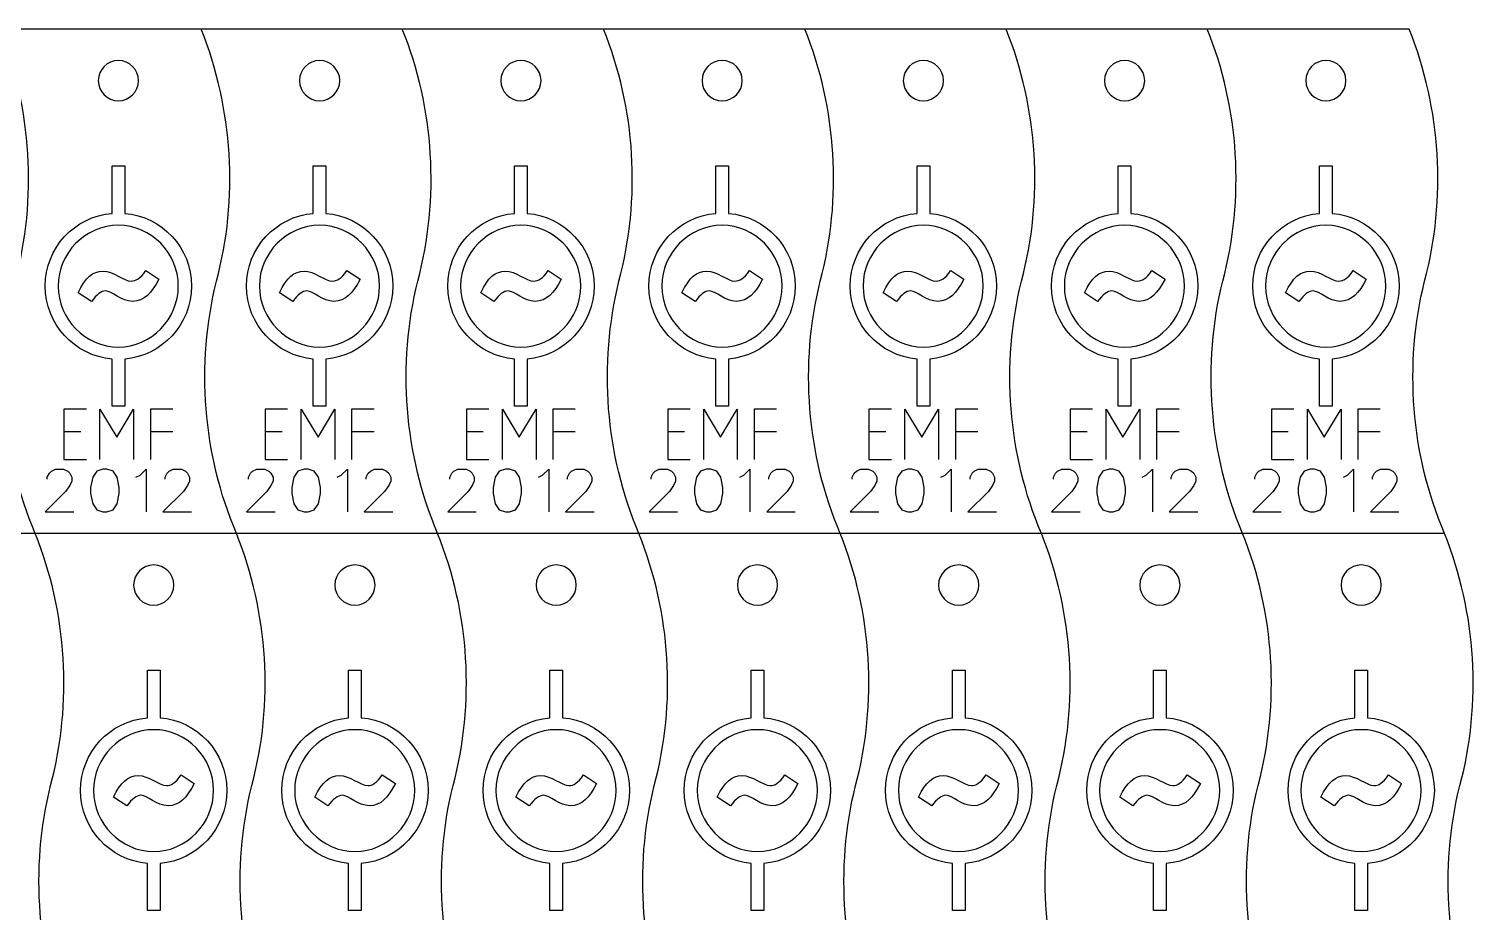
# Model space of a CAD drawing. Header units: millimetres. Extents: x -75 to 495, y -23 to 127.
# Drawn here: x 347.4 to 491.4, y 39.5 to 127.1 of the extents above; entities that cross this region are included whole.
import ezdxf

# ---------------------------------------------------------------- set-up
doc = ezdxf.new("R2010")
doc.units = ezdxf.units.MM
doc.layers.add('cut', color=7, linetype='CONTINUOUS')

msp = doc.modelspace()

# ---------------------------------------------------------------- linework, layer by layer
at = {"layer": 'cut', "color": 7}
for points in [[(484.185524, 127.06363), (-74.282029, 127.063633)], [(358.268933, 121.947522), (358.268933, 121.947522), (358.268933, 121.947522)], [(378.212195, 121.947522), (378.212195, 121.947522), (378.212195, 121.947522)], [(398.155428, 121.947522), (398.155428, 121.947522), (398.155428, 121.947522)], [(418.098661, 121.947522), (418.098661, 121.947522), (418.098661, 121.947522)], [(438.041923, 121.947522), (438.041923, 121.947522), (438.041923, 121.947522)], [(457.985156, 121.947522), (457.985156, 121.947522), (457.985156, 121.947522)], [(477.928404, 121.94752), (477.928404, 121.94752), (477.928404, 121.94752)], [(348.082258, 77.063644), (328.082258, 77.063644)], [(368.025491, 77.063644), (348.025491, 77.063644)], [(387.968752, 77.063644), (367.968753, 77.063644)], [(407.911986, 77.063644), (387.911986, 77.063644)], [(427.855219, 77.063644), (407.85522, 77.063644)], [(447.798481, 77.063644), (427.798481, 77.063644)], [(467.741714, 77.063644), (447.741715, 77.063644)], [(487.684967, 77.063643), (467.684951, 77.063643)], [(361.768384, 71.947534), (361.768384, 71.947534), (361.768384, 71.947534)], [(381.711646, 71.947534), (381.711646, 71.947534), (381.711646, 71.947534)], [(401.654879, 71.947534), (401.654879, 71.947534), (401.654879, 71.947534)], [(421.598113, 71.947534), (421.598113, 71.947534), (421.598113, 71.947534)], [(441.541374, 71.947534), (441.541374, 71.947534), (441.541374, 71.947534)], [(461.484607, 71.947534), (461.484607, 71.947534), (461.484607, 71.947534)], [(481.427841, 71.947533), (481.427841, 71.947533), (481.427841, 71.947533)]]:
    msp.add_lwpolyline(points, dxfattribs=at)
at = {"layer": 'cut', "color": 5}
for points in [[(355.647569, 113.507234), (356.903963, 113.507234), (356.903963, 108.792077)], [(355.647569, 108.792077), (355.647569, 113.507234)], [(375.59083, 113.507234), (376.847224, 113.507234), (376.847224, 108.792077)], [(375.59083, 108.792077), (375.59083, 113.507234)], [(395.534063, 113.507234), (396.790458, 113.507234), (396.790458, 108.792077)], [(395.534063, 108.792077), (395.534063, 113.507234)], [(415.477297, 113.507234), (416.733691, 113.507234), (416.733691, 108.792077)], [(415.477297, 108.792077), (415.477297, 113.507234)], [(435.420558, 113.507234), (436.676952, 113.507234), (436.676952, 108.792077)], [(435.420558, 108.792077), (435.420558, 113.507234)], [(455.363792, 113.507234), (456.620186, 113.507234), (456.620186, 108.792077)], [(455.363792, 108.792077), (455.363792, 113.507234)], [(475.307033, 113.507233), (476.563428, 113.507233), (476.563428, 108.792076)], [(475.307033, 108.792076), (475.307033, 113.507233)], [(358.986209, 103.127375), (360.280636, 102.264339)], [(378.929471, 103.127375), (380.223897, 102.264339)], [(398.872704, 103.127375), (400.167131, 102.264339)], [(418.815938, 103.127375), (420.110364, 102.264339)], [(438.759199, 103.127375), (440.053626, 102.264339)], [(458.702433, 103.127375), (459.996859, 102.264339)], [(478.645674, 103.127373), (479.940101, 102.264338)], [(350.301346, 101.589122), (350.301346, 101.589122)], [(353.602815, 100.050955), (352.289641, 100.913765)], [(370.244607, 101.589122), (370.244607, 101.589122)], [(373.546076, 100.050955), (372.232902, 100.913765)], [(390.18784, 101.589122), (390.18784, 101.589122)], [(393.48931, 100.050955), (392.176135, 100.913765)], [(410.131074, 101.589122), (410.131074, 101.589122)], [(413.432543, 100.050955), (412.119369, 100.913765)], [(430.074335, 101.589122), (430.074335, 101.589122)], [(433.375805, 100.050955), (432.06263, 100.913765)], [(450.017569, 101.589122), (450.017569, 101.589122)], [(453.319038, 100.050955), (452.005864, 100.913765)], [(469.96081, 101.589121), (469.96081, 101.589121)], [(473.26228, 100.050953), (471.949105, 100.913763)], [(356.903963, 94.348316), (356.903963, 89.683437), (355.647569, 89.683437), (355.647569, 94.348316)], [(376.847224, 94.348316), (376.847224, 89.683437), (375.59083, 89.683437), (375.59083, 94.348316)], [(396.790458, 94.348316), (396.790458, 89.683437), (395.534063, 89.683437), (395.534063, 94.348316)], [(416.733691, 94.348316), (416.733691, 89.683437), (415.477297, 89.683437), (415.477297, 94.348316)], [(436.676952, 94.348316), (436.676952, 89.683437), (435.420558, 89.683437), (435.420558, 94.348316)], [(456.620186, 94.348316), (456.620186, 89.683437), (455.363792, 89.683437), (455.363792, 94.348316)], [(476.563428, 94.348315), (476.563428, 89.683435), (475.307033, 89.683435), (475.307033, 94.348315)], [(350.883367, 89.398929), (350.883367, 84.398939)], [(353.105587, 89.398929), (350.883367, 89.398929)], [(354.445943, 89.398929), (356.112606, 86.621156)], [(354.445943, 84.398939), (354.445943, 89.398929)], [(356.112606, 86.621156), (357.779272, 89.398929)], [(357.779272, 89.398929), (357.779272, 84.398939)], [(359.445938, 89.398929), (359.445938, 84.398939)], [(361.668162, 89.398929), (359.445938, 89.398929)], [(370.826628, 89.398929), (370.826628, 84.398939)], [(373.048849, 89.398929), (370.826628, 89.398929)], [(374.389204, 89.398929), (376.055867, 86.621156)], [(374.389204, 84.398939), (374.389204, 89.398929)], [(376.055867, 86.621156), (377.722534, 89.398929)], [(377.722534, 89.398929), (377.722534, 84.398939)], [(379.3892, 89.398929), (379.3892, 84.398939)], [(381.611423, 89.398929), (379.3892, 89.398929)], [(390.769862, 89.398929), (390.769862, 84.398939)], [(392.992082, 89.398929), (390.769862, 89.398929)], [(394.332437, 89.398929), (395.999101, 86.621156)], [(394.332437, 84.398939), (394.332437, 89.398929)], [(395.999101, 86.621156), (397.665767, 89.398929)], [(397.665767, 89.398929), (397.665767, 84.398939)], [(399.332433, 89.398929), (399.332433, 84.398939)], [(401.554656, 89.398929), (399.332433, 89.398929)], [(410.713095, 89.398929), (410.713095, 84.398939)], [(412.935316, 89.398929), (410.713095, 89.398929)], [(414.275671, 89.398929), (415.942334, 86.621156)], [(414.275671, 84.398939), (414.275671, 89.398929)], [(415.942334, 86.621156), (417.609, 89.398929)], [(417.609, 89.398929), (417.609, 84.398939)], [(419.275666, 89.398929), (419.275666, 84.398939)], [(421.49789, 89.398929), (419.275666, 89.398929)], [(430.656357, 89.398929), (430.656357, 84.398939)], [(432.878577, 89.398929), (430.656357, 89.398929)], [(434.218932, 89.398929), (435.885596, 86.621156)], [(434.218932, 84.398939), (434.218932, 89.398929)], [(435.885596, 86.621156), (437.552262, 89.398929)], [(437.552262, 89.398929), (437.552262, 84.398939)], [(439.218928, 89.398929), (439.218928, 84.398939)], [(441.441151, 89.398929), (439.218928, 89.398929)], [(450.59959, 89.398929), (450.59959, 84.398939)], [(452.82181, 89.398929), (450.59959, 89.398929)], [(454.162166, 89.398929), (455.828829, 86.621156)], [(454.162166, 84.398939), (454.162166, 89.398929)], [(455.828829, 86.621156), (457.495495, 89.398929)], [(457.495495, 89.398929), (457.495495, 84.398939)], [(459.162161, 89.398929), (459.162161, 84.398939)], [(461.384385, 89.398929), (459.162161, 89.398929)], [(470.542832, 89.398927), (470.542832, 84.398937)], [(472.765052, 89.398927), (470.542832, 89.398927)], [(474.105407, 89.398927), (475.772071, 86.621155)], [(474.105407, 84.398937), (474.105407, 89.398927)], [(475.772071, 86.621155), (477.438737, 89.398927)], [(477.438737, 89.398927), (477.438737, 84.398937)], [(479.105403, 89.398927), (479.105403, 84.398937)], [(481.327627, 89.398927), (479.105403, 89.398927)], [(350.883367, 87.176711), (352.55003, 87.176711)], [(359.445938, 87.176711), (361.668162, 87.176711)], [(370.826628, 87.176711), (372.493292, 87.176711)], [(379.3892, 87.176711), (381.611423, 87.176711)], [(390.769862, 87.176711), (392.436525, 87.176711)], [(399.332433, 87.176711), (401.554656, 87.176711)], [(410.713095, 87.176711), (412.379758, 87.176711)], [(419.275666, 87.176711), (421.49789, 87.176711)], [(430.656357, 87.176711), (432.32302, 87.176711)], [(439.218928, 87.176711), (441.441151, 87.176711)], [(450.59959, 87.176711), (452.266253, 87.176711)], [(459.162161, 87.176711), (461.384385, 87.176711)], [(470.542832, 87.176709), (472.209495, 87.176709)], [(479.105403, 87.176709), (481.327627, 87.176709)], [(350.883367, 84.398939), (353.105587, 84.398939)], [(370.826628, 84.398939), (373.048849, 84.398939)], [(390.769862, 84.398939), (392.992082, 84.398939)], [(410.713095, 84.398939), (412.935316, 84.398939)], [(430.656357, 84.398939), (432.878577, 84.398939)], [(450.59959, 84.398939), (452.82181, 84.398939)], [(470.542832, 84.398937), (472.765052, 84.398937)], [(349.230309, 82.633921), (349.43233, 83.03795)], [(349.230309, 82.431906), (349.230309, 82.633921)], [(349.43233, 83.03795), (349.63435, 83.239965)], [(349.63435, 83.239965), (350.038391, 83.44198)], [(350.038391, 83.44198), (350.846472, 83.44198)], [(350.846472, 83.44198), (351.250512, 83.239965)], [(351.250512, 83.239965), (351.452533, 83.03795)], [(351.452533, 83.03795), (351.654553, 82.633921)], [(351.654553, 82.229863), (351.452533, 81.825834)], [(351.654553, 82.633921), (351.654553, 82.229863)], [(353.72526, 82.633921), (353.52324, 81.623819)], [(354.1293, 83.239965), (353.72526, 82.633921)], [(354.735361, 83.44198), (354.1293, 83.239965)], [(355.139402, 83.44198), (354.735361, 83.44198)], [(355.74546, 83.239965), (355.139402, 83.44198)], [(356.149501, 82.633921), (355.74546, 83.239965)], [(356.351521, 81.623819), (356.149501, 82.633921)], [(358.018187, 82.633921), (358.422228, 82.835936)], [(358.422228, 82.835936), (359.028289, 83.44198)], [(359.028289, 83.44198), (359.028289, 79.19953)], [(360.896975, 82.633921), (361.098996, 83.03795)], [(360.896975, 82.431906), (360.896975, 82.633921)], [(361.098996, 83.03795), (361.301016, 83.239965)], [(361.301016, 83.239965), (361.705057, 83.44198)], [(361.705057, 83.44198), (362.513138, 83.44198)], [(362.513138, 83.44198), (362.917178, 83.239965)], [(362.917178, 83.239965), (363.119199, 83.03795)], [(363.119199, 83.03795), (363.321219, 82.633921)], [(363.321219, 82.229863), (363.119199, 81.825834)], [(363.321219, 82.633921), (363.321219, 82.229863)], [(369.173571, 82.633921), (369.375591, 83.03795)], [(369.173571, 82.431906), (369.173571, 82.633921)], [(369.375591, 83.03795), (369.577612, 83.239965)], [(369.577612, 83.239965), (369.981652, 83.44198)], [(369.981652, 83.44198), (370.789733, 83.44198)], [(370.789733, 83.44198), (371.193774, 83.239965)], [(371.193774, 83.239965), (371.395794, 83.03795)], [(371.395794, 83.03795), (371.597815, 82.633921)], [(371.597815, 82.229863), (371.395794, 81.825834)], [(371.597815, 82.633921), (371.597815, 82.229863)], [(373.668521, 82.633921), (373.466501, 81.623819)], [(374.072562, 83.239965), (373.668521, 82.633921)], [(374.678623, 83.44198), (374.072562, 83.239965)], [(375.082664, 83.44198), (374.678623, 83.44198)], [(375.688722, 83.239965), (375.082664, 83.44198)], [(376.092762, 82.633921), (375.688722, 83.239965)], [(376.294783, 81.623819), (376.092762, 82.633921)], [(377.961449, 82.633921), (378.365489, 82.835936)], [(378.365489, 82.835936), (378.97155, 83.44198)], [(378.97155, 83.44198), (378.97155, 79.19953)], [(380.840237, 82.633921), (381.042257, 83.03795)], [(380.840237, 82.431906), (380.840237, 82.633921)], [(381.042257, 83.03795), (381.244277, 83.239965)], [(381.244277, 83.239965), (381.648318, 83.44198)], [(381.648318, 83.44198), (382.456399, 83.44198)], [(382.456399, 83.44198), (382.86044, 83.239965)], [(382.86044, 83.239965), (383.06246, 83.03795)], [(383.06246, 83.03795), (383.264481, 82.633921)], [(383.264481, 82.229863), (383.06246, 81.825834)], [(383.264481, 82.633921), (383.264481, 82.229863)], [(389.116804, 82.633921), (389.318825, 83.03795)], [(389.116804, 82.431906), (389.116804, 82.633921)], [(389.318825, 83.03795), (389.520845, 83.239965)], [(389.520845, 83.239965), (389.924885, 83.44198)], [(389.924885, 83.44198), (390.732967, 83.44198)], [(390.732967, 83.44198), (391.137007, 83.239965)], [(391.137007, 83.239965), (391.339028, 83.03795)], [(391.339028, 83.03795), (391.541048, 82.633921)], [(391.541048, 82.229863), (391.339028, 81.825834)], [(391.541048, 82.633921), (391.541048, 82.229863)], [(393.611755, 82.633921), (393.409734, 81.623819)], [(394.015795, 83.239965), (393.611755, 82.633921)], [(394.621856, 83.44198), (394.015795, 83.239965)], [(395.025897, 83.44198), (394.621856, 83.44198)], [(395.631955, 83.239965), (395.025897, 83.44198)], [(396.035996, 82.633921), (395.631955, 83.239965)], [(396.238016, 81.623819), (396.035996, 82.633921)], [(397.904682, 82.633921), (398.308723, 82.835936)], [(398.308723, 82.835936), (398.914784, 83.44198)], [(398.914784, 83.44198), (398.914784, 79.19953)], [(400.78347, 82.633921), (400.98549, 83.03795)], [(400.78347, 82.431906), (400.78347, 82.633921)], [(400.98549, 83.03795), (401.187511, 83.239965)], [(401.187511, 83.239965), (401.591551, 83.44198)], [(401.591551, 83.44198), (402.399633, 83.44198)], [(402.399633, 83.44198), (402.803673, 83.239965)], [(402.803673, 83.239965), (403.005694, 83.03795)], [(403.005694, 83.03795), (403.207714, 82.633921)], [(403.207714, 82.229863), (403.005694, 81.825834)], [(403.207714, 82.633921), (403.207714, 82.229863)], [(409.060038, 82.633921), (409.262058, 83.03795)], [(409.060038, 82.431906), (409.060038, 82.633921)], [(409.262058, 83.03795), (409.464078, 83.239965)], [(409.464078, 83.239965), (409.868119, 83.44198)], [(409.868119, 83.44198), (410.6762, 83.44198)], [(410.6762, 83.44198), (411.080241, 83.239965)], [(411.080241, 83.239965), (411.282261, 83.03795)], [(411.282261, 83.03795), (411.484281, 82.633921)], [(411.484281, 82.229863), (411.282261, 81.825834)], [(411.484281, 82.633921), (411.484281, 82.229863)], [(413.554988, 82.633921), (413.352968, 81.623819)], [(413.959029, 83.239965), (413.554988, 82.633921)], [(414.56509, 83.44198), (413.959029, 83.239965)], [(414.96913, 83.44198), (414.56509, 83.44198)], [(415.575188, 83.239965), (414.96913, 83.44198)], [(415.979229, 82.633921), (415.575188, 83.239965)], [(416.181249, 81.623819), (415.979229, 82.633921)], [(417.847915, 82.633921), (418.251956, 82.835936)], [(418.251956, 82.835936), (418.858017, 83.44198)], [(418.858017, 83.44198), (418.858017, 79.19953)], [(420.726703, 82.633921), (420.928724, 83.03795)], [(420.726703, 82.431906), (420.726703, 82.633921)], [(420.928724, 83.03795), (421.130744, 83.239965)], [(421.130744, 83.239965), (421.534785, 83.44198)], [(421.534785, 83.44198), (422.342866, 83.44198)], [(422.342866, 83.44198), (422.746907, 83.239965)], [(422.746907, 83.239965), (422.948927, 83.03795)], [(422.948927, 83.03795), (423.150947, 82.633921)], [(423.150947, 82.229863), (422.948927, 81.825834)], [(423.150947, 82.633921), (423.150947, 82.229863)], [(429.003299, 82.633921), (429.205319, 83.03795)], [(429.003299, 82.431906), (429.003299, 82.633921)], [(429.205319, 83.03795), (429.40734, 83.239965)], [(429.40734, 83.239965), (429.81138, 83.44198)], [(429.81138, 83.44198), (430.619462, 83.44198)], [(430.619462, 83.44198), (431.023502, 83.239965)], [(431.023502, 83.239965), (431.225523, 83.03795)], [(431.225523, 83.03795), (431.427543, 82.633921)], [(431.427543, 82.229863), (431.225523, 81.825834)], [(431.427543, 82.633921), (431.427543, 82.229863)], [(433.49825, 82.633921), (433.296229, 81.623819)], [(433.90229, 83.239965), (433.49825, 82.633921)], [(434.508351, 83.44198), (433.90229, 83.239965)], [(434.912392, 83.44198), (434.508351, 83.44198)], [(435.51845, 83.239965), (434.912392, 83.44198)], [(435.922491, 82.633921), (435.51845, 83.239965)], [(436.124511, 81.623819), (435.922491, 82.633921)], [(437.791177, 82.633921), (438.195218, 82.835936)], [(438.195218, 82.835936), (438.801279, 83.44198)], [(438.801279, 83.44198), (438.801279, 79.19953)], [(440.669965, 82.633921), (440.871985, 83.03795)], [(440.669965, 82.431906), (440.669965, 82.633921)], [(440.871985, 83.03795), (441.074006, 83.239965)], [(441.074006, 83.239965), (441.478046, 83.44198)], [(441.478046, 83.44198), (442.286128, 83.44198)], [(442.286128, 83.44198), (442.690168, 83.239965)], [(442.690168, 83.239965), (442.892188, 83.03795)], [(442.892188, 83.03795), (443.094209, 82.633921)], [(443.094209, 82.229863), (442.892188, 81.825834)], [(443.094209, 82.633921), (443.094209, 82.229863)], [(448.946532, 82.633921), (449.148553, 83.03795)], [(448.946532, 82.431906), (448.946532, 82.633921)], [(449.148553, 83.03795), (449.350573, 83.239965)], [(449.350573, 83.239965), (449.754614, 83.44198)], [(449.754614, 83.44198), (450.562695, 83.44198)], [(450.562695, 83.44198), (450.966736, 83.239965)], [(450.966736, 83.239965), (451.168756, 83.03795)], [(451.168756, 83.03795), (451.370776, 82.633921)], [(451.370776, 82.229863), (451.168756, 81.825834)], [(451.370776, 82.633921), (451.370776, 82.229863)], [(453.441483, 82.633921), (453.239463, 81.623819)], [(453.845524, 83.239965), (453.441483, 82.633921)], [(454.451585, 83.44198), (453.845524, 83.239965)], [(454.855625, 83.44198), (454.451585, 83.44198)], [(455.461683, 83.239965), (454.855625, 83.44198)], [(455.865724, 82.633921), (455.461683, 83.239965)], [(456.067744, 81.623819), (455.865724, 82.633921)], [(457.73441, 82.633921), (458.138451, 82.835936)], [(458.138451, 82.835936), (458.744512, 83.44198)], [(458.744512, 83.44198), (458.744512, 79.19953)], [(460.613198, 82.633921), (460.815219, 83.03795)], [(460.613198, 82.431906), (460.613198, 82.633921)], [(460.815219, 83.03795), (461.017239, 83.239965)], [(461.017239, 83.239965), (461.42128, 83.44198)], [(461.42128, 83.44198), (462.229361, 83.44198)], [(462.229361, 83.44198), (462.633401, 83.239965)], [(462.633401, 83.239965), (462.835422, 83.03795)], [(462.835422, 83.03795), (463.037442, 82.633921)], [(463.037442, 82.229863), (462.835422, 81.825834)], [(463.037442, 82.633921), (463.037442, 82.229863)], [(468.889774, 82.633919), (469.091795, 83.037949)], [(468.889774, 82.431905), (468.889774, 82.633919)], [(469.091795, 83.037949), (469.293815, 83.239963)], [(469.293815, 83.239963), (469.697856, 83.441978)], [(469.697856, 83.441978), (470.505937, 83.441978)], [(470.505937, 83.441978), (470.909977, 83.239963)], [(470.909977, 83.239963), (471.111998, 83.037949)], [(471.111998, 83.037949), (471.314018, 82.633919)], [(471.314018, 82.229862), (471.111998, 81.825833)], [(471.314018, 82.633919), (471.314018, 82.229862)], [(473.384725, 82.633919), (473.182704, 81.623818)], [(473.788765, 83.239963), (473.384725, 82.633919)], [(474.394826, 83.441978), (473.788765, 83.239963)], [(474.798867, 83.441978), (474.394826, 83.441978)], [(475.404925, 83.239963), (474.798867, 83.441978)], [(475.808966, 82.633919), (475.404925, 83.239963)], [(476.010986, 81.623818), (475.808966, 82.633919)], [(477.677652, 82.633919), (478.081693, 82.835934)], [(478.081693, 82.835934), (478.687754, 83.441978)], [(478.687754, 83.441978), (478.687754, 79.199529)], [(480.55644, 82.633919), (480.75846, 83.037949)], [(480.55644, 82.431905), (480.55644, 82.633919)], [(480.75846, 83.037949), (480.960481, 83.239963)], [(480.960481, 83.239963), (481.364521, 83.441978)], [(481.364521, 83.441978), (482.172603, 83.441978)], [(482.172603, 83.441978), (482.576643, 83.239963)], [(482.576643, 83.239963), (482.778664, 83.037949)], [(482.778664, 83.037949), (482.980684, 82.633919)], [(482.980684, 82.229862), (482.778664, 81.825833)], [(482.980684, 82.633919), (482.980684, 82.229862)], [(351.048492, 81.219762), (349.028289, 79.19953)], [(351.452533, 81.825834), (351.048492, 81.219762)], [(353.52324, 81.623819), (353.52324, 81.017747)], [(353.52324, 81.017747), (353.72526, 80.007646)], [(356.149501, 80.007646), (356.351521, 81.017747)], [(356.351521, 81.017747), (356.351521, 81.623819)], [(362.715158, 81.219762), (360.694958, 79.19953)], [(363.119199, 81.825834), (362.715158, 81.219762)], [(370.991754, 81.219762), (368.971551, 79.19953)], [(371.395794, 81.825834), (370.991754, 81.219762)], [(373.466501, 81.623819), (373.466501, 81.017747)], [(373.466501, 81.017747), (373.668521, 80.007646)], [(376.092762, 80.007646), (376.294783, 81.017747)], [(376.294783, 81.017747), (376.294783, 81.623819)], [(382.65842, 81.219762), (380.638219, 79.19953)], [(383.06246, 81.825834), (382.65842, 81.219762)], [(390.934987, 81.219762), (388.914784, 79.19953)], [(391.339028, 81.825834), (390.934987, 81.219762)], [(393.409734, 81.623819), (393.409734, 81.017747)], [(393.409734, 81.017747), (393.611755, 80.007646)], [(396.035996, 80.007646), (396.238016, 81.017747)], [(396.238016, 81.017747), (396.238016, 81.623819)], [(402.601653, 81.219762), (400.581453, 79.19953)], [(403.005694, 81.825834), (402.601653, 81.219762)], [(410.87822, 81.219762), (408.858017, 79.19953)], [(411.282261, 81.825834), (410.87822, 81.219762)], [(413.352968, 81.623819), (413.352968, 81.017747)], [(413.352968, 81.017747), (413.554988, 80.007646)], [(415.979229, 80.007646), (416.181249, 81.017747)], [(416.181249, 81.017747), (416.181249, 81.623819)], [(422.544886, 81.219762), (420.524686, 79.19953)], [(422.948927, 81.825834), (422.544886, 81.219762)], [(430.821482, 81.219762), (428.801279, 79.19953)], [(431.225523, 81.825834), (430.821482, 81.219762)], [(433.296229, 81.623819), (433.296229, 81.017747)], [(433.296229, 81.017747), (433.49825, 80.007646)], [(435.922491, 80.007646), (436.124511, 81.017747)], [(436.124511, 81.017747), (436.124511, 81.623819)], [(442.488148, 81.219762), (440.467948, 79.19953)], [(442.892188, 81.825834), (442.488148, 81.219762)], [(450.764715, 81.219762), (448.744512, 79.19953)], [(451.168756, 81.825834), (450.764715, 81.219762)], [(453.239463, 81.623819), (453.239463, 81.017747)], [(453.239463, 81.017747), (453.441483, 80.007646)], [(455.865724, 80.007646), (456.067744, 81.017747)], [(456.067744, 81.017747), (456.067744, 81.623819)], [(462.431381, 81.219762), (460.411181, 79.19953)], [(462.835422, 81.825834), (462.431381, 81.219762)], [(470.707957, 81.21976), (468.687754, 79.199529)], [(471.111998, 81.825833), (470.707957, 81.21976)], [(473.182704, 81.623818), (473.182704, 81.017746)], [(473.182704, 81.017746), (473.384725, 80.007644)], [(475.808966, 80.007644), (476.010986, 81.017746)], [(476.010986, 81.017746), (476.010986, 81.623818)], [(482.374623, 81.21976), (480.354423, 79.199529)], [(482.778664, 81.825833), (482.374623, 81.21976)], [(349.028289, 79.19953), (351.856573, 79.19953)], [(353.72526, 80.007646), (354.1293, 79.401573)], [(354.1293, 79.401573), (354.735361, 79.199559)], [(354.735361, 79.199559), (355.139402, 79.199559)], [(355.139402, 79.199559), (355.74546, 79.401573)], [(355.74546, 79.401573), (356.149501, 80.007646)], [(360.694958, 79.19953), (363.523239, 79.19953)], [(368.971551, 79.19953), (371.799835, 79.19953)], [(373.668521, 80.007646), (374.072562, 79.401573)], [(374.072562, 79.401573), (374.678623, 79.199559)], [(374.678623, 79.199559), (375.082664, 79.199559)], [(375.082664, 79.199559), (375.688722, 79.401573)], [(375.688722, 79.401573), (376.092762, 80.007646)], [(380.638219, 79.19953), (383.466501, 79.19953)], [(388.914784, 79.19953), (391.743068, 79.19953)], [(393.611755, 80.007646), (394.015795, 79.401573)], [(394.015795, 79.401573), (394.621856, 79.199559)], [(394.621856, 79.199559), (395.025897, 79.199559)], [(395.025897, 79.199559), (395.631955, 79.401573)], [(395.631955, 79.401573), (396.035996, 80.007646)], [(400.581453, 79.19953), (403.409734, 79.19953)], [(408.858017, 79.19953), (411.686302, 79.19953)], [(413.554988, 80.007646), (413.959029, 79.401573)], [(413.959029, 79.401573), (414.56509, 79.199559)], [(414.56509, 79.199559), (414.96913, 79.199559)], [(414.96913, 79.199559), (415.575188, 79.401573)], [(415.575188, 79.401573), (415.979229, 80.007646)], [(420.524686, 79.19953), (423.352968, 79.19953)], [(428.801279, 79.19953), (431.629563, 79.19953)], [(433.49825, 80.007646), (433.90229, 79.401573)], [(433.90229, 79.401573), (434.508351, 79.199559)], [(434.508351, 79.199559), (434.912392, 79.199559)], [(434.912392, 79.199559), (435.51845, 79.401573)], [(435.51845, 79.401573), (435.922491, 80.007646)], [(440.467948, 79.19953), (443.296229, 79.19953)], [(448.744512, 79.19953), (451.572797, 79.19953)], [(453.441483, 80.007646), (453.845524, 79.401573)], [(453.845524, 79.401573), (454.451585, 79.199559)], [(454.451585, 79.199559), (454.855625, 79.199559)], [(454.855625, 79.199559), (455.461683, 79.401573)], [(455.461683, 79.401573), (455.865724, 80.007646)], [(460.411181, 79.19953), (463.239462, 79.19953)], [(468.687754, 79.199529), (471.516038, 79.199529)], [(473.384725, 80.007644), (473.788765, 79.401572)], [(473.788765, 79.401572), (474.394826, 79.199557)], [(474.394826, 79.199557), (474.798867, 79.199557)], [(474.798867, 79.199557), (475.404925, 79.401572)], [(475.404925, 79.401572), (475.808966, 80.007644)], [(480.354423, 79.199529), (483.182704, 79.199529)], [(359.14702, 63.507247), (360.403414, 63.507247), (360.403414, 58.79209)], [(359.14702, 58.79209), (359.14702, 63.507247)], [(379.090281, 63.507247), (380.346675, 63.507247), (380.346675, 58.79209)], [(379.090281, 58.79209), (379.090281, 63.507247)], [(399.033515, 63.507247), (400.289909, 63.507247), (400.289909, 58.79209)], [(399.033515, 58.79209), (399.033515, 63.507247)], [(418.976748, 63.507247), (420.233142, 63.507247), (420.233142, 58.79209)], [(418.976748, 58.79209), (418.976748, 63.507247)], [(438.920009, 63.507247), (440.176404, 63.507247), (440.176404, 58.79209)], [(438.920009, 58.79209), (438.920009, 63.507247)], [(458.863243, 63.507247), (460.119637, 63.507247), (460.119637, 58.79209)], [(458.863243, 58.79209), (458.863243, 63.507247)], [(478.806476, 63.507245), (480.06287, 63.507245), (480.06287, 58.792088)], [(478.806476, 58.792088), (478.806476, 63.507245)], [(362.485661, 53.127387), (363.780087, 52.264352)], [(382.428922, 53.127387), (383.723348, 52.264352)], [(402.372155, 53.127387), (403.666582, 52.264352)], [(422.315389, 53.127387), (423.609815, 52.264352)], [(442.25865, 53.127387), (443.553077, 52.264352)], [(462.201884, 53.127387), (463.49631, 52.264352)], [(482.145117, 53.127386), (483.439543, 52.26435)], [(353.800797, 51.589135), (353.800797, 51.589135)], [(357.102266, 50.050967), (355.789092, 50.913777)], [(373.744058, 51.589135), (373.744058, 51.589135)], [(377.045528, 50.050967), (375.732353, 50.913777)], [(393.687292, 51.589135), (393.687292, 51.589135)], [(396.988761, 50.050967), (395.675587, 50.913777)], [(413.630525, 51.589135), (413.630525, 51.589135)], [(416.931994, 50.050967), (415.61882, 50.913777)], [(433.573786, 51.589135), (433.573786, 51.589135)], [(436.875256, 50.050967), (435.562081, 50.913777)], [(453.51702, 51.589135), (453.51702, 51.589135)], [(456.818489, 50.050967), (455.505315, 50.913777)], [(473.460253, 51.589134), (473.460253, 51.589134)], [(476.761723, 50.050966), (475.448548, 50.913776)], [(360.403414, 44.348329), (360.403414, 39.683449), (359.14702, 39.683449), (359.14702, 44.348329)], [(380.346675, 44.348329), (380.346675, 39.683449), (379.090281, 39.683449), (379.090281, 44.348329)], [(400.289909, 44.348329), (400.289909, 39.683449), (399.033515, 39.683449), (399.033515, 44.348329)], [(420.233142, 44.348329), (420.233142, 39.683449), (418.976748, 39.683449), (418.976748, 44.348329)], [(440.176404, 44.348329), (440.176404, 39.683449), (438.920009, 39.683449), (438.920009, 44.348329)], [(460.119637, 44.348329), (460.119637, 39.683449), (458.863243, 39.683449), (458.863243, 44.348329)], [(480.06287, 44.348327), (480.06287, 39.683448), (478.806476, 39.683448), (478.806476, 44.348327)]]:
    msp.add_lwpolyline(points, dxfattribs=at)
at = {"layer": 'cut', "color": 7}
for points in [[(346.05396, 102.063623), (348.243429, 110.271328), (347.699082, 119.183798), (344.52604, 127.063632)], [(365.997222, 102.063623), (368.186691, 110.271328), (367.642343, 119.183798), (364.469302, 127.063632)], [(385.940455, 102.063623), (388.129924, 110.271328), (387.585577, 119.183798), (384.412535, 127.063632)], [(405.883689, 102.063623), (408.073157, 110.271328), (407.52881, 119.183798), (404.355768, 127.063632)], [(425.82695, 102.063623), (428.016419, 110.271328), (427.472071, 119.183798), (424.29903, 127.063632)], [(445.770183, 102.063623), (447.959652, 110.271328), (447.415305, 119.183798), (444.242263, 127.063632)], [(465.713431, 102.063621), (467.902883, 110.271326), (467.358561, 119.183797), (464.185508, 127.063631)], [(485.713447, 102.063621), (487.902899, 110.271326), (487.358577, 119.183797), (484.185524, 127.063631)], [(356.275764, 123.940691), (355.174968, 123.940691), (354.282595, 123.048315), (354.282595, 121.947522)], [(358.268933, 121.947522), (358.268933, 123.048315), (357.376561, 123.940691), (356.275764, 123.940691)], [(376.219026, 123.940691), (375.118229, 123.940691), (374.225857, 123.048315), (374.225857, 121.947522)], [(378.212195, 121.947522), (378.212195, 123.048315), (377.319822, 123.940691), (376.219026, 123.940691)], [(396.162259, 123.940691), (395.061463, 123.940691), (394.16909, 123.048315), (394.16909, 121.947522)], [(398.155428, 121.947522), (398.155428, 123.048315), (397.263056, 123.940691), (396.162259, 123.940691)], [(416.105492, 123.940691), (415.004696, 123.940691), (414.112323, 123.048315), (414.112323, 121.947522)], [(418.098661, 121.947522), (418.098661, 123.048315), (417.206289, 123.940691), (416.105492, 123.940691)], [(436.048754, 123.940691), (434.947957, 123.940691), (434.055585, 123.048315), (434.055585, 121.947522)], [(438.041923, 121.947522), (438.041923, 123.048315), (437.14955, 123.940691), (436.048754, 123.940691)], [(455.991987, 123.940691), (454.891191, 123.940691), (453.998818, 123.048315), (453.998818, 121.947522)], [(457.985156, 121.947522), (457.985156, 123.048315), (457.092784, 123.940691), (455.991987, 123.940691)], [(475.935238, 123.940689), (474.83443, 123.940689), (473.942071, 123.048314), (473.942071, 121.94752)], [(477.928404, 121.94752), (477.928404, 123.048314), (477.036017, 123.940689), (475.935238, 123.940689)], [(354.282595, 121.947522), (354.282595, 120.846719), (355.174968, 119.954353), (356.275764, 119.954353)], [(356.275764, 119.954353), (357.376561, 119.954353), (358.268933, 120.846719), (358.268933, 121.947522)], [(374.225857, 121.947522), (374.225857, 120.846719), (375.118229, 119.954353), (376.219026, 119.954353)], [(376.219026, 119.954353), (377.319822, 119.954353), (378.212195, 120.846719), (378.212195, 121.947522)], [(394.16909, 121.947522), (394.16909, 120.846719), (395.061463, 119.954353), (396.162259, 119.954353)], [(396.162259, 119.954353), (397.263056, 119.954353), (398.155428, 120.846719), (398.155428, 121.947522)], [(414.112323, 121.947522), (414.112323, 120.846719), (415.004696, 119.954353), (416.105492, 119.954353)], [(416.105492, 119.954353), (417.206289, 119.954353), (418.098661, 120.846719), (418.098661, 121.947522)], [(434.055585, 121.947522), (434.055585, 120.846719), (434.947957, 119.954353), (436.048754, 119.954353)], [(436.048754, 119.954353), (437.14955, 119.954353), (438.041923, 120.846719), (438.041923, 121.947522)], [(453.998818, 121.947522), (453.998818, 120.846719), (454.891191, 119.954353), (455.991987, 119.954353)], [(455.991987, 119.954353), (457.092784, 119.954353), (457.985156, 120.846719), (457.985156, 121.947522)], [(473.942071, 121.94752), (473.942071, 120.846718), (474.83443, 119.954351), (475.935238, 119.954351)], [(475.935238, 119.954351), (477.036017, 119.954351), (477.928404, 120.846718), (477.928404, 121.94752)], [(348.025491, 77.063644), (344.709897, 84.895932), (344.007048, 93.808425), (346.05396, 102.063623)], [(367.968753, 77.063644), (364.653158, 84.895932), (363.950309, 93.808425), (365.997222, 102.063623)], [(387.911986, 77.063644), (384.596392, 84.895932), (383.893543, 93.808425), (385.940455, 102.063623)], [(407.85522, 77.063644), (404.539625, 84.895932), (403.836776, 93.808425), (405.883689, 102.063623)], [(427.798481, 77.063644), (424.482887, 84.895932), (423.780037, 93.808425), (425.82695, 102.063623)], [(447.741715, 77.063644), (444.42612, 84.895932), (443.723271, 93.808425), (445.770183, 102.063623)], [(467.684951, 77.063643), (464.369348, 84.895931), (463.666501, 93.808424), (465.713431, 102.063621)], [(487.684967, 77.063643), (484.369364, 84.895931), (483.666518, 93.808424), (485.713447, 102.063621)], [(349.553411, 52.063635), (351.74288, 60.27134), (351.198533, 69.183811), (348.025491, 77.063644)], [(369.496673, 52.063635), (371.686142, 60.27134), (371.141794, 69.183811), (367.968753, 77.063644)], [(389.439906, 52.063635), (391.629375, 60.27134), (391.085028, 69.183811), (387.911986, 77.063644)], [(409.38314, 52.063635), (411.572608, 60.27134), (411.028261, 69.183811), (407.85522, 77.063644)], [(429.326401, 52.063635), (431.51587, 60.27134), (430.971523, 69.183811), (427.798481, 77.063644)], [(449.269635, 52.063635), (451.459103, 60.27134), (450.914756, 69.183811), (447.741715, 77.063644)], [(469.212868, 52.063634), (471.402337, 60.271339), (470.857989, 69.18381), (467.684948, 77.063643)], [(489.21289, 52.063634), (491.402342, 60.271339), (490.85802, 69.18381), (487.684967, 77.063643)], [(359.775215, 73.940703), (358.674419, 73.940703), (357.782046, 73.048328), (357.782046, 71.947534)], [(361.768384, 71.947534), (361.768384, 73.048328), (360.876012, 73.940703), (359.775215, 73.940703)], [(379.718477, 73.940703), (378.61768, 73.940703), (377.725308, 73.048328), (377.725308, 71.947534)], [(381.711646, 71.947534), (381.711646, 73.048328), (380.819273, 73.940703), (379.718477, 73.940703)], [(399.66171, 73.940703), (398.560914, 73.940703), (397.668541, 73.048328), (397.668541, 71.947534)], [(401.654879, 71.947534), (401.654879, 73.048328), (400.762507, 73.940703), (399.66171, 73.940703)], [(419.604944, 73.940703), (418.504147, 73.940703), (417.611774, 73.048328), (417.611774, 71.947534)], [(421.598113, 71.947534), (421.598113, 73.048328), (420.70574, 73.940703), (419.604944, 73.940703)], [(439.548205, 73.940703), (438.447409, 73.940703), (437.555036, 73.048328), (437.555036, 71.947534)], [(441.541374, 71.947534), (441.541374, 73.048328), (440.649002, 73.940703), (439.548205, 73.940703)], [(459.491438, 73.940703), (458.390642, 73.940703), (457.498269, 73.048328), (457.498269, 71.947534)], [(461.484607, 71.947534), (461.484607, 73.048328), (460.592235, 73.940703), (459.491438, 73.940703)], [(479.434672, 73.940702), (478.333875, 73.940702), (477.441503, 73.048326), (477.441503, 71.947533)], [(481.427841, 71.947533), (481.427841, 73.048326), (480.535468, 73.940702), (479.434672, 73.940702)], [(357.782046, 71.947534), (357.782046, 70.846732), (358.674419, 69.954365), (359.775215, 69.954365)], [(359.775215, 69.954365), (360.876012, 69.954365), (361.768384, 70.846732), (361.768384, 71.947534)], [(377.725308, 71.947534), (377.725308, 70.846732), (378.61768, 69.954365), (379.718477, 69.954365)], [(379.718477, 69.954365), (380.819273, 69.954365), (381.711646, 70.846732), (381.711646, 71.947534)], [(397.668541, 71.947534), (397.668541, 70.846732), (398.560914, 69.954365), (399.66171, 69.954365)], [(399.66171, 69.954365), (400.762507, 69.954365), (401.654879, 70.846732), (401.654879, 71.947534)], [(417.611774, 71.947534), (417.611774, 70.846732), (418.504147, 69.954365), (419.604944, 69.954365)], [(419.604944, 69.954365), (420.70574, 69.954365), (421.598113, 70.846732), (421.598113, 71.947534)], [(437.555036, 71.947534), (437.555036, 70.846732), (438.447409, 69.954365), (439.548205, 69.954365)], [(439.548205, 69.954365), (440.649002, 69.954365), (441.541374, 70.846732), (441.541374, 71.947534)], [(457.498269, 71.947534), (457.498269, 70.846732), (458.390642, 69.954365), (459.491438, 69.954365)], [(459.491438, 69.954365), (460.592235, 69.954365), (461.484607, 70.846732), (461.484607, 71.947534)], [(477.441503, 71.947533), (477.441503, 70.846731), (478.333875, 69.954364), (479.434672, 69.954364)], [(479.434672, 69.954364), (480.535468, 69.954364), (481.427841, 70.846731), (481.427841, 71.947533)], [(351.524943, 27.063657), (348.209348, 34.895945), (347.506499, 43.808438), (349.553411, 52.063635)], [(371.468204, 27.063657), (368.152609, 34.895945), (367.44976, 43.808438), (369.496673, 52.063635)], [(391.411437, 27.063657), (388.095843, 34.895945), (387.392994, 43.808438), (389.439906, 52.063635)], [(411.354671, 27.063657), (408.039076, 34.895945), (407.336227, 43.808438), (409.38314, 52.063635)], [(431.297932, 27.063657), (427.982338, 34.895945), (427.279489, 43.808438), (429.326401, 52.063635)], [(451.241166, 27.063657), (447.925571, 34.895945), (447.222722, 43.808438), (449.269635, 52.063635)], [(471.184399, 27.063656), (467.868804, 34.895943), (467.165955, 43.808436), (469.212868, 52.063634)], [(491.18441, 27.063644), (487.868807, 34.895932), (487.16596, 43.808436), (489.21289, 52.063634)]]:
    msp.add_open_spline(points, degree=3, dxfattribs=at)
at = {"layer": 'cut', "color": 5}
for points in [[(349.025664, 101.589122), (349.025664, 105.378232), (351.933225, 108.473363), (355.647569, 108.792077)], [(356.903963, 108.792077), (360.580917, 108.49199), (363.525864, 105.396972), (363.525864, 101.589122)], [(368.968926, 101.589122), (368.968926, 105.378232), (371.876487, 108.473363), (375.59083, 108.792077)], [(376.847224, 108.792077), (380.524179, 108.49199), (383.469126, 105.396972), (383.469126, 101.589122)], [(388.912159, 101.589122), (388.912159, 105.378232), (391.81972, 108.473363), (395.534063, 108.792077)], [(396.790458, 108.792077), (400.467412, 108.49199), (403.412359, 105.396972), (403.412359, 101.589122)], [(408.855393, 101.589122), (408.855393, 105.378232), (411.762953, 108.473363), (415.477297, 108.792077)], [(416.733691, 108.792077), (420.410646, 108.49199), (423.355592, 105.396972), (423.355592, 101.589122)], [(428.798654, 101.589122), (428.798654, 105.378232), (431.706215, 108.473363), (435.420558, 108.792077)], [(436.676952, 108.792077), (440.353907, 108.49199), (443.298854, 105.396972), (443.298854, 101.589122)], [(448.741887, 101.589122), (448.741887, 105.378232), (451.649448, 108.473363), (455.363792, 108.792077)], [(456.620186, 108.792077), (460.297141, 108.49199), (463.242087, 105.396972), (463.242087, 101.589122)], [(468.685129, 101.589121), (468.685129, 105.378231), (471.59269, 108.473362), (475.307033, 108.792076)], [(476.563428, 108.792076), (480.240382, 108.491989), (483.185329, 105.396971), (483.185329, 101.589121)], [(356.2853, 107.610438), (353.002576, 107.610438), (350.301346, 104.852873), (350.301346, 101.589122)], [(362.213009, 101.589122), (362.213009, 104.852873), (359.530311, 107.610438), (356.2853, 107.610438)], [(376.228562, 107.610438), (372.945838, 107.610438), (370.244607, 104.852873), (370.244607, 101.589122)], [(382.15627, 101.589122), (382.15627, 104.852873), (379.473573, 107.610438), (376.228562, 107.610438)], [(396.171795, 107.610438), (392.889071, 107.610438), (390.18784, 104.852873), (390.18784, 101.589122)], [(402.099503, 101.589122), (402.099503, 104.852873), (399.416806, 107.610438), (396.171795, 107.610438)], [(416.115029, 107.610438), (412.832304, 107.610438), (410.131074, 104.852873), (410.131074, 101.589122)], [(422.042737, 101.589122), (422.042737, 104.852873), (419.36004, 107.610438), (416.115029, 107.610438)], [(436.05829, 107.610438), (432.775566, 107.610438), (430.074335, 104.852873), (430.074335, 101.589122)], [(441.985998, 101.589122), (441.985998, 104.852873), (439.303301, 107.610438), (436.05829, 107.610438)], [(456.001524, 107.610438), (452.718799, 107.610438), (450.017569, 104.852873), (450.017569, 101.589122)], [(461.929232, 101.589122), (461.929232, 104.852873), (459.246534, 107.610438), (456.001524, 107.610438)], [(475.944765, 107.610437), (472.662041, 107.610437), (469.96081, 104.852871), (469.96081, 101.589121)], [(481.872473, 101.589121), (481.872473, 104.852871), (479.189776, 107.610437), (475.944765, 107.610437)], [(352.289641, 100.913765), (352.983831, 102.414425), (353.771649, 103.070902), (354.728407, 103.070902)], [(354.728407, 103.070902), (355.759944, 103.070902), (356.791585, 102.076746), (357.542016, 102.076746)], [(357.542016, 102.076746), (357.992062, 102.076746), (358.423681, 102.301846), (358.986209, 103.127375)], [(360.280636, 102.264339), (359.5677, 100.895025), (358.836338, 100.069723), (357.692105, 100.069723)], [(372.232902, 100.913765), (372.927093, 102.414425), (373.71491, 103.070902), (374.671669, 103.070902)], [(374.671669, 103.070902), (375.703205, 103.070902), (376.734846, 102.076746), (377.485278, 102.076746)], [(377.485278, 102.076746), (377.935323, 102.076746), (378.366943, 102.301846), (378.929471, 103.127375)], [(380.223897, 102.264339), (379.510962, 100.895025), (378.7796, 100.069723), (377.635366, 100.069723)], [(392.176135, 100.913765), (392.870326, 102.414425), (393.658144, 103.070902), (394.614902, 103.070902)], [(394.614902, 103.070902), (395.646439, 103.070902), (396.678079, 102.076746), (397.428511, 102.076746)], [(397.428511, 102.076746), (397.878557, 102.076746), (398.310176, 102.301846), (398.872704, 103.127375)], [(400.167131, 102.264339), (399.454195, 100.895025), (398.722833, 100.069723), (397.5786, 100.069723)], [(412.119369, 100.913765), (412.813559, 102.414425), (413.601377, 103.070902), (414.558136, 103.070902)], [(414.558136, 103.070902), (415.589672, 103.070902), (416.621313, 102.076746), (417.371744, 102.076746)], [(417.371744, 102.076746), (417.82179, 102.076746), (418.25341, 102.301846), (418.815938, 103.127375)], [(420.110364, 102.264339), (419.397428, 100.895025), (418.666066, 100.069723), (417.521833, 100.069723)], [(432.06263, 100.913765), (432.756821, 102.414425), (433.544639, 103.070902), (434.501397, 103.070902)], [(434.501397, 103.070902), (435.532934, 103.070902), (436.564574, 102.076746), (437.315006, 102.076746)], [(437.315006, 102.076746), (437.765052, 102.076746), (438.196671, 102.301846), (438.759199, 103.127375)], [(440.053626, 102.264339), (439.34069, 100.895025), (438.609328, 100.069723), (437.465095, 100.069723)], [(452.005864, 100.913765), (452.700054, 102.414425), (453.487872, 103.070902), (454.444631, 103.070902)], [(454.444631, 103.070902), (455.476167, 103.070902), (456.507808, 102.076746), (457.258239, 102.076746)], [(457.258239, 102.076746), (457.708285, 102.076746), (458.139904, 102.301846), (458.702433, 103.127375)], [(459.996859, 102.264339), (459.283923, 100.895025), (458.552561, 100.069723), (457.408328, 100.069723)], [(471.949105, 100.913763), (472.643296, 102.414423), (473.431114, 103.070901), (474.387872, 103.070901)], [(474.387872, 103.070901), (475.419409, 103.070901), (476.451049, 102.076745), (477.201481, 102.076745)], [(477.201481, 102.076745), (477.651527, 102.076745), (478.083146, 102.301845), (478.645674, 103.127373)], [(479.940101, 102.264338), (479.227165, 100.895024), (478.495803, 100.069721), (477.35157, 100.069721)], [(355.647569, 94.348316), (351.933225, 94.667256), (349.025664, 97.818634), (349.025664, 101.589122)], [(350.301346, 101.589122), (350.301346, 98.325138), (353.002576, 95.530291), (356.2853, 95.530291)], [(355.009619, 101.101584), (354.559466, 101.101584), (354.128064, 100.744826), (353.602815, 100.050955)], [(357.692105, 100.069723), (356.585258, 100.069723), (355.628821, 101.101584), (355.009619, 101.101584)], [(356.2853, 95.530291), (359.530311, 95.530291), (362.213009, 98.325138), (362.213009, 101.589122)], [(363.525864, 101.589122), (363.525864, 97.818634), (360.580917, 94.648516), (356.903963, 94.348316)], [(375.59083, 94.348316), (371.876487, 94.667256), (368.968926, 97.818634), (368.968926, 101.589122)], [(370.244607, 101.589122), (370.244607, 98.325138), (372.945838, 95.530291), (376.228562, 95.530291)], [(374.952881, 101.101584), (374.502728, 101.101584), (374.071326, 100.744826), (373.546076, 100.050955)], [(377.635366, 100.069723), (376.528519, 100.069723), (375.572082, 101.101584), (374.952881, 101.101584)], [(376.228562, 95.530291), (379.473573, 95.530291), (382.15627, 98.325138), (382.15627, 101.589122)], [(383.469126, 101.589122), (383.469126, 97.818634), (380.524179, 94.648516), (376.847224, 94.348316)], [(395.534063, 94.348316), (391.81972, 94.667256), (388.912159, 97.818634), (388.912159, 101.589122)], [(390.18784, 101.589122), (390.18784, 98.325138), (392.889071, 95.530291), (396.171795, 95.530291)], [(394.896114, 101.101584), (394.445961, 101.101584), (394.014559, 100.744826), (393.48931, 100.050955)], [(397.5786, 100.069723), (396.471752, 100.069723), (395.515315, 101.101584), (394.896114, 101.101584)], [(396.171795, 95.530291), (399.416806, 95.530291), (402.099503, 98.325138), (402.099503, 101.589122)], [(403.412359, 101.589122), (403.412359, 97.818634), (400.467412, 94.648516), (396.790458, 94.348316)], [(415.477297, 94.348316), (411.762953, 94.667256), (408.855393, 97.818634), (408.855393, 101.589122)], [(410.131074, 101.589122), (410.131074, 98.325138), (412.832304, 95.530291), (416.115029, 95.530291)], [(414.839348, 101.101584), (414.389195, 101.101584), (413.957793, 100.744826), (413.432543, 100.050955)], [(417.521833, 100.069723), (416.414986, 100.069723), (415.458549, 101.101584), (414.839348, 101.101584)], [(416.115029, 95.530291), (419.36004, 95.530291), (422.042737, 98.325138), (422.042737, 101.589122)], [(423.355592, 101.589122), (423.355592, 97.818634), (420.410646, 94.648516), (416.733691, 94.348316)], [(435.420558, 94.348316), (431.706215, 94.667256), (428.798654, 97.818634), (428.798654, 101.589122)], [(430.074335, 101.589122), (430.074335, 98.325138), (432.775566, 95.530291), (436.05829, 95.530291)], [(434.782609, 101.101584), (434.332456, 101.101584), (433.901054, 100.744826), (433.375805, 100.050955)], [(437.465095, 100.069723), (436.358247, 100.069723), (435.40181, 101.101584), (434.782609, 101.101584)], [(436.05829, 95.530291), (439.303301, 95.530291), (441.985998, 98.325138), (441.985998, 101.589122)], [(443.298854, 101.589122), (443.298854, 97.818634), (440.353907, 94.648516), (436.676952, 94.348316)], [(455.363792, 94.348316), (451.649448, 94.667256), (448.741887, 97.818634), (448.741887, 101.589122)], [(450.017569, 101.589122), (450.017569, 98.325138), (452.718799, 95.530291), (456.001524, 95.530291)], [(454.725842, 101.101584), (454.27569, 101.101584), (453.844287, 100.744826), (453.319038, 100.050955)], [(457.408328, 100.069723), (456.301481, 100.069723), (455.345044, 101.101584), (454.725842, 101.101584)], [(456.001524, 95.530291), (459.246534, 95.530291), (461.929232, 98.325138), (461.929232, 101.589122)], [(463.242087, 101.589122), (463.242087, 97.818634), (460.297141, 94.648516), (456.620186, 94.348316)], [(475.307033, 94.348315), (471.59269, 94.667254), (468.685129, 97.818632), (468.685129, 101.589121)], [(469.96081, 101.589121), (469.96081, 98.325136), (472.662041, 95.53029), (475.944765, 95.53029)], [(474.669084, 101.101582), (474.218931, 101.101582), (473.787529, 100.744825), (473.26228, 100.050953)], [(477.35157, 100.069721), (476.244722, 100.069721), (475.288285, 101.101582), (474.669084, 101.101582)], [(475.944765, 95.53029), (479.189776, 95.53029), (481.872473, 98.325136), (481.872473, 101.589121)], [(483.185329, 101.589121), (483.185329, 97.818632), (480.240382, 94.648515), (476.563428, 94.348315)], [(352.525116, 51.589135), (352.525116, 55.378245), (355.432676, 58.473376), (359.14702, 58.79209)], [(359.784752, 57.610451), (356.502027, 57.610451), (353.800797, 54.852885), (353.800797, 51.589135)], [(365.71246, 51.589135), (365.71246, 54.852885), (363.029762, 57.610451), (359.784752, 57.610451)], [(360.403414, 58.79209), (364.080369, 58.492003), (367.025315, 55.396984), (367.025315, 51.589135)], [(372.468377, 51.589135), (372.468377, 55.378245), (375.375938, 58.473376), (379.090281, 58.79209)], [(379.728013, 57.610451), (376.445289, 57.610451), (373.744058, 54.852885), (373.744058, 51.589135)], [(385.655721, 51.589135), (385.655721, 54.852885), (382.973024, 57.610451), (379.728013, 57.610451)], [(380.346675, 58.79209), (384.02363, 58.492003), (386.968577, 55.396984), (386.968577, 51.589135)], [(392.41161, 51.589135), (392.41161, 55.378245), (395.319171, 58.473376), (399.033515, 58.79209)], [(399.671246, 57.610451), (396.388522, 57.610451), (393.687292, 54.852885), (393.687292, 51.589135)], [(405.598955, 51.589135), (405.598955, 54.852885), (402.916257, 57.610451), (399.671246, 57.610451)], [(400.289909, 58.79209), (403.966863, 58.492003), (406.91181, 55.396984), (406.91181, 51.589135)], [(412.354844, 51.589135), (412.354844, 55.378245), (415.262404, 58.473376), (418.976748, 58.79209)], [(419.61448, 57.610451), (416.331756, 57.610451), (413.630525, 54.852885), (413.630525, 51.589135)], [(425.542188, 51.589135), (425.542188, 54.852885), (422.859491, 57.610451), (419.61448, 57.610451)], [(420.233142, 58.79209), (423.910097, 58.492003), (426.855043, 55.396984), (426.855043, 51.589135)], [(432.298105, 51.589135), (432.298105, 55.378245), (435.205666, 58.473376), (438.920009, 58.79209)], [(439.557741, 57.610451), (436.275017, 57.610451), (433.573786, 54.852885), (433.573786, 51.589135)], [(445.485449, 51.589135), (445.485449, 54.852885), (442.802752, 57.610451), (439.557741, 57.610451)], [(440.176404, 58.79209), (443.853358, 58.492003), (446.798305, 55.396984), (446.798305, 51.589135)], [(452.241339, 51.589135), (452.241339, 55.378245), (455.148899, 58.473376), (458.863243, 58.79209)], [(459.500975, 57.610451), (456.21825, 57.610451), (453.51702, 54.852885), (453.51702, 51.589135)], [(465.428683, 51.589135), (465.428683, 54.852885), (462.745986, 57.610451), (459.500975, 57.610451)], [(460.119637, 58.79209), (463.796592, 58.492003), (466.741538, 55.396984), (466.741538, 51.589135)], [(472.184572, 51.589134), (472.184572, 55.378243), (475.092133, 58.473375), (478.806476, 58.792088)], [(479.444208, 57.610449), (476.161484, 57.610449), (473.460253, 54.852884), (473.460253, 51.589134)], [(485.371916, 51.589134), (485.371916, 54.852884), (482.689219, 57.610449), (479.444208, 57.610449)], [(480.06287, 58.792088), (483.739825, 58.492001), (486.684772, 55.396983), (486.684772, 51.589134)], [(355.789092, 50.913777), (356.483282, 52.414437), (357.2711, 53.070915), (358.227859, 53.070915)], [(358.227859, 53.070915), (359.259395, 53.070915), (360.291036, 52.076759), (361.041467, 52.076759)], [(361.041467, 52.076759), (361.491513, 52.076759), (361.923132, 52.301859), (362.485661, 53.127387)], [(363.780087, 52.264352), (363.067151, 50.895038), (362.335789, 50.069735), (361.191556, 50.069735)], [(375.732353, 50.913777), (376.426544, 52.414437), (377.214361, 53.070915), (378.17112, 53.070915)], [(378.17112, 53.070915), (379.202656, 53.070915), (380.234297, 52.076759), (380.984729, 52.076759)], [(380.984729, 52.076759), (381.434775, 52.076759), (381.866394, 52.301859), (382.428922, 53.127387)], [(383.723348, 52.264352), (383.010413, 50.895038), (382.279051, 50.069735), (381.134818, 50.069735)], [(395.675587, 50.913777), (396.369777, 52.414437), (397.157595, 53.070915), (398.114353, 53.070915)], [(398.114353, 53.070915), (399.14589, 53.070915), (400.177531, 52.076759), (400.927962, 52.076759)], [(400.927962, 52.076759), (401.378008, 52.076759), (401.809627, 52.301859), (402.372155, 53.127387)], [(403.666582, 52.264352), (402.953646, 50.895038), (402.222284, 50.069735), (401.078051, 50.069735)], [(415.61882, 50.913777), (416.31301, 52.414437), (417.100828, 53.070915), (418.057587, 53.070915)], [(418.057587, 53.070915), (419.089123, 53.070915), (420.120764, 52.076759), (420.871196, 52.076759)], [(420.871196, 52.076759), (421.321241, 52.076759), (421.752861, 52.301859), (422.315389, 53.127387)], [(423.609815, 52.264352), (422.896879, 50.895038), (422.165518, 50.069735), (421.021284, 50.069735)], [(435.562081, 50.913777), (436.256272, 52.414437), (437.04409, 53.070915), (438.000848, 53.070915)], [(438.000848, 53.070915), (439.032385, 53.070915), (440.064025, 52.076759), (440.814457, 52.076759)], [(440.814457, 52.076759), (441.264503, 52.076759), (441.696122, 52.301859), (442.25865, 53.127387)], [(443.553077, 52.264352), (442.840141, 50.895038), (442.108779, 50.069735), (440.964546, 50.069735)], [(455.505315, 50.913777), (456.199505, 52.414437), (456.987323, 53.070915), (457.944082, 53.070915)], [(457.944082, 53.070915), (458.975618, 53.070915), (460.007259, 52.076759), (460.757691, 52.076759)], [(460.757691, 52.076759), (461.207736, 52.076759), (461.639356, 52.301859), (462.201884, 53.127387)], [(463.49631, 52.264352), (462.783374, 50.895038), (462.052012, 50.069735), (460.907779, 50.069735)], [(475.448548, 50.913776), (476.142739, 52.414436), (476.930556, 53.070913), (477.887315, 53.070913)], [(477.887315, 53.070913), (478.918851, 53.070913), (479.950492, 52.076757), (480.700924, 52.076757)], [(480.700924, 52.076757), (481.15097, 52.076757), (481.582589, 52.301858), (482.145117, 53.127386)], [(483.439543, 52.26435), (482.726608, 50.895036), (481.995246, 50.069734), (480.851012, 50.069734)], [(359.14702, 44.348329), (355.432676, 44.667268), (352.525116, 47.818646), (352.525116, 51.589135)], [(353.800797, 51.589135), (353.800797, 48.32515), (356.502027, 45.530304), (359.784752, 45.530304)], [(358.50907, 51.101596), (358.058918, 51.101596), (357.627515, 50.744839), (357.102266, 50.050967)], [(361.191556, 50.069735), (360.084709, 50.069735), (359.128272, 51.101596), (358.50907, 51.101596)], [(359.784752, 45.530304), (363.029762, 45.530304), (365.71246, 48.32515), (365.71246, 51.589135)], [(367.025315, 51.589135), (367.025315, 47.818646), (364.080369, 44.648529), (360.403414, 44.348329)], [(379.090281, 44.348329), (375.375938, 44.667268), (372.468377, 47.818646), (372.468377, 51.589135)], [(373.744058, 51.589135), (373.744058, 48.32515), (376.445289, 45.530304), (379.728013, 45.530304)], [(378.452332, 51.101596), (378.002179, 51.101596), (377.570777, 50.744839), (377.045528, 50.050967)], [(381.134818, 50.069735), (380.02797, 50.069735), (379.071533, 51.101596), (378.452332, 51.101596)], [(379.728013, 45.530304), (382.973024, 45.530304), (385.655721, 48.32515), (385.655721, 51.589135)], [(386.968577, 51.589135), (386.968577, 47.818646), (384.02363, 44.648529), (380.346675, 44.348329)], [(399.033515, 44.348329), (395.319171, 44.667268), (392.41161, 47.818646), (392.41161, 51.589135)], [(393.687292, 51.589135), (393.687292, 48.32515), (396.388522, 45.530304), (399.671246, 45.530304)], [(398.395565, 51.101596), (397.945412, 51.101596), (397.51401, 50.744839), (396.988761, 50.050967)], [(401.078051, 50.069735), (399.971204, 50.069735), (399.014767, 51.101596), (398.395565, 51.101596)], [(399.671246, 45.530304), (402.916257, 45.530304), (405.598955, 48.32515), (405.598955, 51.589135)], [(406.91181, 51.589135), (406.91181, 47.818646), (403.966863, 44.648529), (400.289909, 44.348329)], [(418.976748, 44.348329), (415.262404, 44.667268), (412.354844, 47.818646), (412.354844, 51.589135)], [(413.630525, 51.589135), (413.630525, 48.32515), (416.331756, 45.530304), (419.61448, 45.530304)], [(418.338799, 51.101596), (417.888646, 51.101596), (417.457244, 50.744839), (416.931994, 50.050967)], [(421.021284, 50.069735), (419.914437, 50.069735), (418.958, 51.101596), (418.338799, 51.101596)], [(419.61448, 45.530304), (422.859491, 45.530304), (425.542188, 48.32515), (425.542188, 51.589135)], [(426.855043, 51.589135), (426.855043, 47.818646), (423.910097, 44.648529), (420.233142, 44.348329)], [(438.920009, 44.348329), (435.205666, 44.667268), (432.298105, 47.818646), (432.298105, 51.589135)], [(433.573786, 51.589135), (433.573786, 48.32515), (436.275017, 45.530304), (439.557741, 45.530304)], [(438.28206, 51.101596), (437.831907, 51.101596), (437.400505, 50.744839), (436.875256, 50.050967)], [(440.964546, 50.069735), (439.857698, 50.069735), (438.901261, 51.101596), (438.28206, 51.101596)], [(439.557741, 45.530304), (442.802752, 45.530304), (445.485449, 48.32515), (445.485449, 51.589135)], [(446.798305, 51.589135), (446.798305, 47.818646), (443.853358, 44.648529), (440.176404, 44.348329)], [(458.863243, 44.348329), (455.148899, 44.667268), (452.241339, 47.818646), (452.241339, 51.589135)], [(453.51702, 51.589135), (453.51702, 48.32515), (456.21825, 45.530304), (459.500975, 45.530304)], [(458.225294, 51.101596), (457.775141, 51.101596), (457.343739, 50.744839), (456.818489, 50.050967)], [(460.907779, 50.069735), (459.800932, 50.069735), (458.844495, 51.101596), (458.225294, 51.101596)], [(459.500975, 45.530304), (462.745986, 45.530304), (465.428683, 48.32515), (465.428683, 51.589135)], [(466.741538, 51.589135), (466.741538, 47.818646), (463.796592, 44.648529), (460.119637, 44.348329)], [(478.806476, 44.348327), (475.092133, 44.667267), (472.184572, 47.818645), (472.184572, 51.589134)], [(473.460253, 51.589134), (473.460253, 48.325149), (476.161484, 45.530302), (479.444208, 45.530302)], [(478.168527, 51.101595), (477.718374, 51.101595), (477.286972, 50.744838), (476.761723, 50.050966)], [(480.851012, 50.069734), (479.744165, 50.069734), (478.787728, 51.101595), (478.168527, 51.101595)], [(479.444208, 45.530302), (482.689219, 45.530302), (485.371916, 48.325149), (485.371916, 51.589134)], [(486.684772, 51.589134), (486.684772, 47.818645), (483.739825, 44.648527), (480.06287, 44.348327)]]:
    msp.add_open_spline(points, degree=3, dxfattribs=at)

doc.saveas('drawing.dxf')
